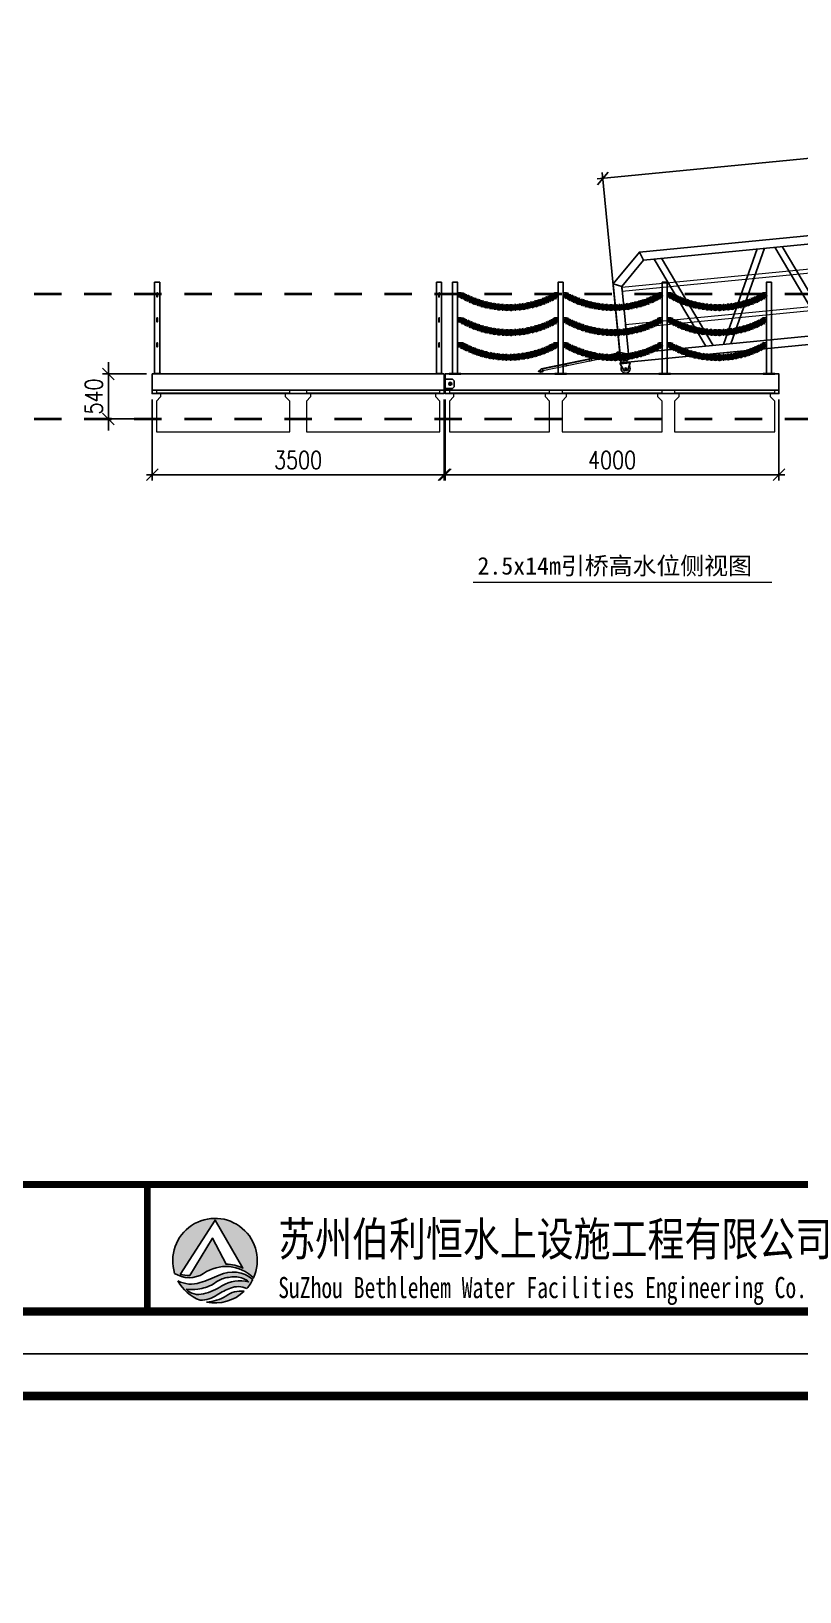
# Model space of a CAD drawing. Extents: x -259369 to -50372, y -155978 to 198088.
# Drawn here: x -96733 to -87517, y 124778 to 143497 of the extents above; entities that cross this region are included whole.
import ezdxf
from ezdxf.enums import TextEntityAlignment as Align

# ---------------------------------------------------------------- set-up
doc = ezdxf.new("R2010")
doc.units = 0
doc.header["$LTSCALE"] = 1000
doc.header["$MEASUREMENT"] = 0
doc.linetypes.add('CENTER', pattern=[2, 1.25, -0.25, 0.25, -0.25])
doc.linetypes.add('CENTER2', pattern=[28.575, 19.05, -3.175, 3.175, -3.175])
for name, color, linetype, lineweight in [('CAXA0', 7, 'Continuous', 70), ('加强板', 140, 'Continuous', 18), ('图框', 7, 'Continuous', 13), ('型材', 7, 'Continuous', 15), ('文本', 3, 'Continuous', 13), ('浮箱', 160, 'Continuous', 20), ('铝斜撑', 241, 'Continuous', 9)]:
    doc.layers.add(name, color=color, linetype=linetype, lineweight=lineweight)
for name, color, linetype in [('hjh350-1200', 170, 'Continuous'), ('标注', 9, 'Continuous'), ('铝横梁', 220, 'Continuous'), ('铝通', 4, 'Continuous')]:
    doc.layers.add(name, color=color, linetype=linetype)
doc.styles.add('-宋体', font='', dxfattribs={"width": 0.8})
doc.styles.add('_TCH_DIM', font='SIMPLEX.shx', dxfattribs={"bigfont": 'hztxt.shx'})
doc.styles.add('HZTXT', font='txtw.shx', dxfattribs={"width": 0.8, "bigfont": 'hztxtw.shx'})
doc.styles.get("Standard").update_dxf_attribs({"font": 'gbenor.shx', "bigfont": 'gbcbig.shx'})
doc.styles.add('图框', font='')
doc.styles.add('宋体', font='')
doc.styles.add('黑体', font='simhei.ttf', dxfattribs={"width": 0.8})
doc.styles.get('-宋体').set_extended_font_data('SimSun')
doc.styles.get('图框').set_extended_font_data('SimSun')
doc.styles.get('宋体').set_extended_font_data('SimSun')
doc.dimstyles.new('DIM-70', dxfattribs={"dimscale": 70, "dimtxt": 3, "dimasz": 2, "dimexe": 1, "dimexo": 1, "dimgap": 1, "dimtad": 1, "dimdec": 1, "dimdsep": 46, "dimtxsty": 'HZTXT', "dimblk": 'OBLIQUE', "dimcen": 0, "dimdle": 1, "dimclrd": 9, "dimclre": 9, "dimclrt": 2, "dimadec": 1, "dimazin": 0, "dimtfac": 1, "dimtdec": 1, "dimtix": 1, "dimtmove": 2, "dimatfit": 3, "dimldrblk": 'OBLIQUE', "dimfxl": 15, "dimtolj": 1, "dimtzin": 0, "dimarcsym": 1})

# ---------------------------------------------------------------- blocks, each defined once
blk = doc.blocks.new('$TITLEBLK$00000187')
h = blk.add_hatch(color=140)
h.dxf.hatch_style = 1
h.paths.add_polyline_path([(-294.3, 4.5, 0.294083), (-290.89, 4.48, -0.363756), (-284.97, 3.96, 1.450144)])
h.paths.add_polyline_path([(-289.53, 10.8), (-286.23, 5.12, 0.101723), (-288.23, 5.58), (-289.84, 8.66), (-292.52, 4.26, -0.081837), (-293.64, 4.38)], flags=16)
h = blk.add_hatch(color=174)
h.paths.add_polyline_path([(-285.05, 3.78, 0.296692), (-289.05, 4.29, -0.04264), (-291.3, 3.4, -0.209747), (-293.92, 3.62, 0.179915), (-291.3, 1.33, 0.169783), (-289.28, 1.97, -0.05744), (-287.69, 2.74, -0.214092), (-285.77, 2.71, 0.064571)])
h.paths.add_polyline_path([(-288.71, 3.03, -0.084014), (-290.89, 2.08, -0.271733), (-292.96, 2.61, 0.071966), (-291.58, 2.64, 0.098278), (-289.75, 3.23, -0.072406), (-288.51, 3.9, -0.088156), (-286.96, 4.07, -0.181988), (-285.56, 3.48, 0.206106)], flags=16)
blk.add_hatch(color=174).paths.add_polyline_path([(-286.08, 2.39, 0.189728), (-288.25, 1.81, -0.126537), (-290.52, 1.1, 0.245013)])
at = {"const_width": 0.8}
blk.add_lwpolyline([(-297.54, 0), (-297.54, 15), (0, 15)], dxfattribs=at)
for points in [[(-294.3, 4.5, 0.294083), (-290.89, 4.48, -0.363756), (-284.97, 3.96, 1.450144)], [(-293.64, 4.38), (-289.53, 10.8), (-286.23, 5.12, 0.101723), (-288.23, 5.58), (-289.84, 8.66), (-292.52, 4.26, -0.081837)]]:
    blk.add_lwpolyline(points, format="xyb", close=True)
for points in [[(-293.92, 3.62, 0.209747), (-291.3, 3.4, 0.04264), (-289.05, 4.29, -0.296692), (-285.05, 3.78)], [(-292.96, 2.61, 0.071966), (-291.58, 2.64, 0.098278), (-289.75, 3.23, -0.072406), (-288.51, 3.9, -0.088156), (-286.96, 4.07, -0.181988), (-285.56, 3.48, 0.206106), (-288.71, 3.03, -0.084014), (-290.89, 2.08, -0.271733), (-292.96, 2.61)], [(-291.3, 1.33, 0.169783), (-289.28, 1.97, -0.05744), (-287.69, 2.74, -0.214092), (-285.77, 2.71, -0.214092)], [(-290.52, 1.1, 0.126537), (-288.25, 1.81, -0.189728), (-286.08, 2.39, -0.189728)]]:
    blk.add_lwpolyline(points, format="xyb")
for start, end in [(318.8384, 333.6165), (208.4706, 249.2676), (258.5751, 313.6432)]:
    blk.add_arc((-289.53, 6), 5, start, end)
at = {"style": '图框'}
for s, height, width, p in [('苏州伯利恒水上设施工程有限公司', 4, 0.8, (-282.06, 6.56)), ('SuZhou Bethlehem Water Facilities Engineering Co.,Ltd ', 2.5, 0.75, (-282.06, 1.57))]:
    blk.add_text(s, height=height, dxfattribs=dict(at, width=width)).set_placement(p)
for tag, p in [('审定人', (-193.68, 10.95)), ('校对', (-155.51, 10.92)), ('审核人', (-193.68, 6.03)), ('设计负责人', (-158.64, 6.23)), ('项目负责人', (-195.69, 1.11)), ('设计人', (-156.48, 1.18))]:
    blk.add_attdef(tag, p, '', height=3)
for tag, p, height, style, width in [('工程名称', (-115.66, 9.53), 3, '-宋体', 0.8), ('阶段', (-12.96, 10.81), 2.5, '黑体', 0.8), ('图名', (-73.67, 6.22), 3, '-宋体', 0.8), ('日期', (-12.96, 5.8), 2.5, '黑体', 0.8), ('图号', (-31.44, 2.55), 3, '_TCH_DIM', 0.7), ('项目名称', (-115.65, 1.97), 3, '-宋体', 0.8), ('比例', (-12.96, 1.14), 2.5, '黑体', 0.8)]:
    blk.add_attdef(tag, p, '', height=height, dxfattribs=dict(style=style, width=width))
blk = doc.blocks.new('rgthtyjyuk')
blk.add_lwpolyline([(0, 0), (420, 0), (420, 297), (0, 297)], close=True)
at = {"const_width": 1}
blk.add_lwpolyline([(25, 5), (415, 5), (415, 292), (25, 292)], close=True, dxfattribs=at)
at = {"const_width": 0.8}
blk.add_lwpolyline([(415, 20), (25, 20)], dxfattribs=at)
blk = doc.blocks.new('_Oblique')
at = {"color": 0, "linetype": 'ByBlock', "lineweight": -2}
blk.add_line((-0.5, -0.5), (0.5, 0.5), dxfattribs=at)
blk = doc.blocks.new('*D1848')
at = {"color": 9, "lineweight": -2, "transparency": 16777216}
for p, q in [((-95283, 139080), (-95283, 138108)), ((-91783, 139080), (-91783, 138108)), ((-95353, 138178), (-91713, 138178))]:
    blk.add_line(p, q, dxfattribs=at)
at = {"layer": 'Defpoints', "color": 0, "transparency": 16777216}
for p in [(-95283, 139150), (-91783, 139150), (-91783, 138178)]:
    blk.add_point(p, dxfattribs=at)
at = {"color": 9, "lineweight": -2, "transparency": 16777216, "xscale": 140, "yscale": 140, "zscale": 140, "rotation": 180}
blk.add_blockref('_Oblique', (-95283, 138178), dxfattribs=at)
at = {"color": 9, "lineweight": -2, "transparency": 16777216, "xscale": 140, "yscale": 140, "zscale": 140}
blk.add_blockref('_Oblique', (-91783, 138178), dxfattribs=at)
at = {"color": 2, "transparency": 16777216, "insert": (-93533, 138353), "char_height": 210, "attachment_point": 5, "style": 'HZTXT'}
blk.add_mtext('\\A1;3500', dxfattribs=at)
blk = doc.blocks.new('*U1828')
at = {"layer": '浮箱'}
blk.add_lwpolyline([(-600, -250), (600, -250), (600, 120), (550, 170), (550, 220), (600, 220), (600, 250), (-600, 250), (-600, 220), (-550, 220), (-550, 170), (-600, 120)], close=True, dxfattribs=at)
blk.add_lwpolyline([(-550, 220), (550, 220)], dxfattribs=at)
blk = doc.blocks.new('*U1829')
at = {"color": 0, "linetype": 'ByBlock', "lineweight": -2, "transparency": 16777216}
for p in [(0, 0), (1350, 0), (2700, 0)]:
    blk.add_blockref('*U1828', p, dxfattribs=at)
blk = doc.blocks.new('*U1831')
at = {"color": 5, "const_width": 30}
blk.add_lwpolyline([(166, 0), (-166, 0)], dxfattribs=at)
blk = doc.blocks.new('*U1832')
at = {"color": 0, "linetype": 'ByBlock', "lineweight": -2, "transparency": 16777216}
for p in [(0, 0), (600, 0), (1200, 0), (1800, 0), (2400, 0), (3000, 0), (3600, 0), (4200, 0), (4800, 0), (5400, 0), (6000, 0), (6600, 0), (7200, 0), (7800, 0), (8400, 0), (9000, 0), (9600, 0), (10200, 0), (10800, 0), (11400, 0), (12000, 0), (12600, 0)]:
    blk.add_blockref('*U1831', p, dxfattribs=at)
blk = doc.blocks.new('*U1833')
at = {"color": 5, "const_width": 30}
blk.add_lwpolyline([(166, 0), (-166, 0)], dxfattribs=at)
blk = doc.blocks.new('*U1834')
at = {"color": 0, "linetype": 'ByBlock', "lineweight": -2, "transparency": 16777216}
for p in [(0, 0), (600, 0), (1200, 0), (1800, 0), (2400, 0), (3000, 0), (3600, 0), (4200, 0), (4800, 0), (5400, 0), (6000, 0), (6600, 0), (7200, 0), (7800, 0), (8400, 0), (9000, 0), (9600, 0), (10200, 0), (10800, 0), (11400, 0), (12000, 0), (12600, 0), (13200, 0), (13800, 0), (14400, 0), (15000, 0), (15600, 0), (16200, 0), (16800, 0), (17400, 0), (18000, 0), (18600, 0), (19200, 0), (19800, 0), (20400, 0), (21000, 0), (21600, 0), (22200, 0)]:
    blk.add_blockref('*U1833', p, dxfattribs=at)
blk = doc.blocks.new('ZZ-2')
blk.add_lwpolyline([(125617, 24211), (125607, 24211), (125607, 24336), (125617, 24336)], close=True)
blk.add_lwpolyline([(125607, 24331), (125517, 24331), (125497, 24311), (125497, 24236), (125517, 24216), (125607, 24216)])
blk.add_circle((125542, 24274), 18)
at = {"layer": 'Defpoints', "color": 1, "linetype": 'CENTER', "ltscale": 5}
for points in [[(125519, 24274), (125565, 24274)], [(125542, 24297), (125542, 24251)]]:
    blk.add_lwpolyline(points, dxfattribs=at)
at = {"layer": 'Defpoints', "color": 1, "linetype": 'CENTER', "ltscale": 2}
for points in [[(125602, 24311), (125612, 24311), (125622, 24311)], [(125602, 24236), (125612, 24236), (125622, 24236)]]:
    blk.add_lwpolyline(points, dxfattribs=at)
for points in [[(125617, 24302), (125617, 24320), (125607, 24320), (125607, 24302)], [(125617, 24227), (125617, 24245), (125607, 24245), (125607, 24227)]]:
    blk.add_lwpolyline(points, close=True, dxfattribs=at)
blk = doc.blocks.new('A$C32F71815')
at = {"layer": '铝斜撑', "linetype": 'Continuous'}
for p, q in [((3, 20), (0, 20)), ((0, 20), (0, 0)), ((40, 0), (0, 0)), ((3, 20), (3, 3)), ((40, 3), (3, 3)), ((40, 0), (40, 3))]:
    blk.add_line(p, q, dxfattribs=at)
blk = doc.blocks.new('tb')
at = {"lineweight": 0}
h = blk.add_hatch(dxfattribs=at)
h.set_pattern_fill('ANSI31', color=256, scale=0.125, style=0)
h.set_pattern_definition([(45, (-488846.90197, 126237.06756), (-0.2806330038, 0.28063300377), [])])
edge = h.paths.add_edge_path(flags=17)
edge.add_arc((0, 0), 6.5, 0, 360)
edge = h.paths.add_edge_path()
edge.add_arc((0, 0), 10, 0, 360)
for p, q in [((-15, -5), (-15, 15)), ((-15, 15), (943, 15)), ((-10, 10), (-10, -5)), ((942, 10), (-10, 10)), ((942, 10), (982, -16)), ((943, 15), (985, -12)), ((-10, -5), (-15, -5)), ((927, -10), (927, -20)), ((937, -30), (957, -30)), ((941, -23), (953, -23)), ((941, -30), (941, -23)), ((945, -23), (945, -7)), ((950, -23), (950, -7)), ((953, -30), (953, -23)), ((967, -10), (967, -20)), ((982, -16), (985, -12))]:
    blk.add_line(p, q, dxfattribs=at)
for points in [[(14, -10), (14, 10), (927, 10), (927, -10)], [(44, 10), (44, -10), (14, -10), (14, 10)], [(356, 10), (356, -10), (326, -10), (326, 10)], [(668, 10), (668, -10), (638, -10), (638, 10)]]:
    blk.add_lwpolyline(points, close=True, dxfattribs=at)
for radius in [10, 6.5]:
    blk.add_circle((0, 0), radius, dxfattribs=at)
for centre, start, end in [((937, -20), 180, 270), ((957, -20), 270, 0)]:
    blk.add_arc(centre, 10, start, end, dxfattribs=at)
blk.add_blockref('A$C32F71815', (927, -10), dxfattribs=at)
blk = doc.blocks.new('EB')
at = {"layer": '加强板'}
blk.add_lwpolyline([(1337537242, 365767056), (1337537242, 365767006), (1337537257, 365767006), (1337537267, 365767056)], close=True, dxfattribs=at)
at = {"layer": '铝通'}
blk.add_lwpolyline([(1337537285, 365767056, 0.668622), (1337537254, 365767090), (1337537162, 365767061), (1337537162, 365766981), (1337537242, 365766981)], format="xyb", close=True, dxfattribs=at)
blk.add_circle((1337537262, 365767066), 7, dxfattribs=at)
blk = doc.blocks.new('A$C1CD0366B')
at = {"color": 1, "linetype": 'CENTER', "ltscale": 0.52}
for p, q in [((46, 50), (74, 50)), ((60, 36), (60, 64))]:
    blk.add_line(p, q, dxfattribs=at)
blk.add_lwpolyline([(0, 100), (0, 0), (10, 0), (10, 100)], close=True)
blk.add_lwpolyline([(10, 100), (87, 74, -0.315452), (90, 69), (90, 31, -0.315452), (87, 26), (10, 0)], format="xyb")
blk.add_circle((60, 50), 11)
blk = doc.blocks.new('GW-R')
at = {"color": 3, "linetype": 'CENTER2'}
for p, q in [((8398, 1960), (8368, 1960)), ((8383, 1945), (8383, 1975))]:
    blk.add_line(p, q, dxfattribs=at)
at = {"color": 1, "linetype": 'CENTER', "ltscale": 0.52}
for p, q in [((8369, 1960), (8397, 1960)), ((8383, 1974), (8383, 1946))]:
    blk.add_line(p, q, dxfattribs=at)
blk.add_lwpolyline([(8443, 2035), (8323, 2035), (8323, 2025), (8443, 2025)], close=True)
at = {"color": 0}
for points in [[(8360, 1942), (8323, 2025)], [(8406, 1942), (8443, 2025)]]:
    blk.add_lwpolyline(points, dxfattribs=at)
blk.add_lwpolyline([(8406, 1942, -0.317501), (8397, 1935), (8370, 1935, -0.317501), (8360, 1942)], format="xyb")
blk.add_circle((8383, 1960), 9)
blk.add_circle((8383, 1960), 9)
blk.add_arc((8383, 1960), 55, 144.9944, 35.0056)
blk = doc.blocks.new('*U234')
at = {"layer": '铝横梁', "color": 6}
for points in [[(-664, 550), (-151, -550)], [(-576, 550), (-62, -550)], [(576, 550), (62, -550)], [(664, 550), (151, -550)]]:
    blk.add_lwpolyline(points, dxfattribs=at)
blk = doc.blocks.new('*U235')
at = {"layer": '标注', "color": 0, "linetype": 'ByBlock', "lineweight": -2, "transparency": 16777216}
for p in [(0, 0), (1454, 0), (2908, 0), (4362, 0), (5816, 0), (7270, 0), (8724, 0), (10178, 0), (11632, 0)]:
    blk.add_blockref('*U234', p, dxfattribs=at)
blk = doc.blocks.new('ythg')
at = {"layer": '型材', "elevation": 0}
for points in [[(709707, 79355), (723507, 79355), (723507, 79305), (709707, 79305)], [(709707, 78905), (723507, 78905), (723507, 78855), (709707, 78855)]]:
    blk.add_lwpolyline(points, close=True, dxfattribs=at)
at = {"layer": '铝通', "color": 4, "elevation": 0}
for points in [[(723607, 78555), (723607, 79405), (723257, 79755), (709957, 79755), (709607, 79405), (709607, 78555)], [(709957, 79755), (709998, 79655)], [(723215, 79655), (723257, 79755)], [(723507, 78555), (723507, 79364), (723215, 79655), (709998, 79655), (709707, 79364), (709707, 78555)], [(709707, 79364), (709607, 79405)], [(723507, 79364), (723607, 79405)], [(709607, 78555), (723607, 78555), (723607, 78455), (709607, 78455), (709607, 78555)]]:
    blk.add_lwpolyline(points, dxfattribs=at)
at = {"layer": '铝通'}
blk.add_circle((709587, 78560, 0), 7, dxfattribs=at)
blk.add_blockref('GW-R', (701274, 76420, 0))
at = {"layer": '图框', "rotation": 270}
blk.add_blockref('A$C1CD0366B', (723497, 78455, 0), dxfattribs=at)
at = {"layer": '型材', "color": 22, "xscale": -1}
blk.add_blockref('EB', (1338246849, -365688506, 0), dxfattribs=at)
at = {"layer": '型材', "color": 22}
blk.add_blockref('EB', (-1336813636, -365688506, 0), dxfattribs=at)
at = {"layer": '标注', "color": 4, "linetype": 'ByBlock'}
blk.add_blockref('*U235', (710791, 79105, 0), dxfattribs=at)
blk = doc.blocks.new('*U1830')
at = {"layer": '浮箱'}
blk.add_lwpolyline([(-800, -250), (800, -250), (800, 120), (750, 170), (750, 220), (800, 220), (800, 250), (-800, 250), (-800, 220), (-750, 220), (-750, 170), (-800, 120)], close=True, dxfattribs=at)
blk.add_lwpolyline([(-750, 220), (750, 220)], dxfattribs=at)
blk = doc.blocks.new('*U1827')
at = {"color": 0, "linetype": 'ByBlock', "lineweight": -2, "transparency": 16777216}
for p in [(0, 0), (1800, 0)]:
    blk.add_blockref('*U1830', p, dxfattribs=at)
blk = doc.blocks.new('*D1849')
at = {"color": 9, "lineweight": -2, "transparency": 16777216}
for p, q in [((-95807, 139386), (-95807, 139526)), ((-95353, 139386), (-95877, 139386)), ((-95807, 139386), (-95807, 138846)), ((-95353, 138846), (-95877, 138846)), ((-95807, 138846), (-95807, 138706))]:
    blk.add_line(p, q, dxfattribs=at)
at = {"layer": 'Defpoints', "color": 0, "transparency": 16777216}
for p in [(-95283, 139386), (-95807, 138846), (-95283, 138846)]:
    blk.add_point(p, dxfattribs=at)
at = {"color": 9, "lineweight": -2, "transparency": 16777216, "xscale": 140, "yscale": 140, "zscale": 140}
for p, rotation in [((-95807, 139386), 270), ((-95807, 138846), 90)]:
    blk.add_blockref('_Oblique', p, dxfattribs=dict(at, rotation=rotation))
at = {"color": 2, "transparency": 16777216, "insert": (-95982, 139116), "char_height": 210, "attachment_point": 5, "rotation": 90, "style": 'HZTXT'}
blk.add_mtext('\\A1;540', dxfattribs=at)
blk = doc.blocks.new('*D1852')
at = {"color": 9, "lineweight": -2, "transparency": 16777216}
for p, q in [((-91768, 139080), (-91768, 138108)), ((-87768, 139080), (-87768, 138108)), ((-91838, 138178), (-87698, 138178))]:
    blk.add_line(p, q, dxfattribs=at)
at = {"layer": 'Defpoints', "color": 0, "transparency": 16777216}
for p in [(-91768, 139150), (-87768, 139150), (-87768, 138178)]:
    blk.add_point(p, dxfattribs=at)
at = {"color": 9, "lineweight": -2, "transparency": 16777216, "xscale": 140, "yscale": 140, "zscale": 140, "rotation": 180}
blk.add_blockref('_Oblique', (-91768, 138178), dxfattribs=at)
at = {"color": 9, "lineweight": -2, "transparency": 16777216, "xscale": 140, "yscale": 140, "zscale": 140}
blk.add_blockref('_Oblique', (-87768, 138178), dxfattribs=at)
at = {"color": 2, "transparency": 16777216, "insert": (-89768, 138353), "char_height": 210, "attachment_point": 5, "style": 'HZTXT'}
blk.add_mtext('\\A1;4000', dxfattribs=at)
blk = doc.blocks.new('*D1854')
at = {"color": 9, "lineweight": -2, "transparency": 16777216}
for p, q in [((-89948, 141726), (-75875, 143098)), ((-75736, 140948), (-75951, 143161)), ((-89670, 139590), (-89885, 141802))]:
    blk.add_line(p, q, dxfattribs=at)
at = {"layer": 'Defpoints', "color": 0, "transparency": 16777216}
for p in [(-75945, 143091), (-75729, 140878), (-89663, 139520)]:
    blk.add_point(p, dxfattribs=at)
at = {"color": 9, "lineweight": -2, "transparency": 16777216, "xscale": 140, "yscale": 140, "zscale": 140}
for p, rotation in [((-75945, 143091), 5.568567012249784), ((-89879, 141732), 185.5685670122498)]:
    blk.add_blockref('_Oblique', p, dxfattribs=dict(at, rotation=rotation))
at = {"color": 2, "transparency": 16777216, "insert": (-82929, 142586), "char_height": 210, "attachment_point": 5, "rotation": 5.5686, "style": 'HZTXT'}
blk.add_mtext('\\A1;14000', dxfattribs=at)
blk = doc.blocks.new('*U78')
blk.add_lwpolyline([(-25, 25), (-25, -25), (15, -25), (25, -15), (25, 15), (15, 25), (-25, 25)])
blk.add_circle((0, 0), 10)
blk = doc.blocks.new('*U79')
at = {"color": 0, "linetype": 'ByBlock', "lineweight": -2, "transparency": 16777216}
for p in [(0, 600), (0, 300), (0, 0)]:
    blk.add_blockref('*U78', p, dxfattribs=at)
blk = doc.blocks.new('*U76')
blk.add_lwpolyline([(-25, 25), (-25, -25), (15, -25), (25, -15), (25, 15), (15, 25), (-25, 25)])
blk.add_circle((0, 0), 10)
blk = doc.blocks.new('*U77')
at = {"color": 0, "linetype": 'ByBlock', "lineweight": -2, "transparency": 16777216}
for p in [(0, 600), (0, 300), (0, 0)]:
    blk.add_blockref('*U76', p, dxfattribs=at)
blk = doc.blocks.new('LG-LZ')
at = {"color": 7}
for points in [[(1136941, 2514484), (1137081, 2514484), (1137081, 2514478), (1136941, 2514478), (1136941, 2514484)], [(1136955, 2514484), (1136955, 2514478)], [(1136962, 2514489), (1136962, 2514473)], [(1136969, 2514484), (1136969, 2514478)], [(1137053, 2514484), (1137053, 2514478)], [(1137060, 2514489), (1137060, 2514473)], [(1137067, 2514484), (1137067, 2514478)]]:
    blk.add_lwpolyline(points, dxfattribs=at)
at = {"layer": 'hjh350-1200', "color": 6}
blk.add_lwpolyline([(1137041, 2515578), (1136981, 2515578), (1136981, 2514484), (1137041, 2514484)], close=True, dxfattribs=at)
at = {"xscale": -1}
blk.add_blockref('*U77', (1136956, 2514828), dxfattribs=at)
blk.add_blockref('*U79', (1137066, 2514828))
blk = doc.blocks.new('*U251')
at = {"layer": 'CAXA0'}
for p, q in [((23, 14), (36, 14)), ((36, 6), (23, 6)), ((72, 16), (86, 17)), ((86, 9), (73, 8)), ((37, -5), (23, -5)), ((37, -13), (23, -13)), ((87, -2), (73, -3)), ((87, -10), (74, -11))]:
    blk.add_line(p, q, dxfattribs=at)
blk.add_lwpolyline([(72, 6), (40, 5, 1), (40, -3), (72, -2, 1), (72, 6)], format="xyb", dxfattribs=at)
for centre, radius, start, end in [((23, 1), 13.3, 90.9188, 163.4612), ((23, 1), 5.33, 90.9188, 132.3284), ((36, 1), 13.3, 19.6243, 90.9188), ((36, 1), 13.3, 19.6243, 90.9188), ((36, 1), 5.33, 49.5092, 90.9188), ((36, 1), 5.33, 49.5092, 90.9188), ((73, 3), 13.3, 93.1606, 165.703), ((73, 3), 5.33, 93.1606, 134.5702), ((86, 3), 13.3, 20.6182, 93.1606), ((86, 3), 13.3, 20.6182, 93.1606), ((86, 3), 5.33, 51.751, 93.1606), ((86, 3), 5.33, 51.751, 93.1606), ((23, 1), 13.3, 198.3764, 270.9188), ((23, 1), 5.33, 229.5092, 270.9188), ((36, 1), 5.33, 270.9188, 312.3284), ((36, 1), 13.3, 270.9188, 344.7109), ((36, 1), 5.33, 270.9188, 312.3284), ((36, 1), 13.3, 270.9188, 344.7109), ((73, 3), 13.3, 200.6182, 273.1606), ((73, 3), 5.33, 231.751, 273.1606), ((86, 3), 13.3, 273.1606, 345.703), ((86, 3), 13.3, 273.1606, 345.703), ((86, 3), 5.33, 273.1606, 314.5702), ((86, 3), 5.33, 273.1606, 314.5702)]:
    blk.add_arc(centre, radius, start, end, dxfattribs=at)
blk = doc.blocks.new('*U252')
at = {"color": 0, "linetype": 'ByBlock', "lineweight": -2, "transparency": 16777216}
for p, rotation in [((1133087, 2514792), 332.1169999690284), ((1133132, 2514770), 334.5752915565449), ((1133178, 2514749), 337.0335831440608), ((1133224, 2514731), 339.4918747315768), ((1133271, 2514714), 341.9501663190929), ((1133913, 2514691), 13.90795695680105), ((1133961, 2514704), 16.36624854431703), ((1134008, 2514719), 18.824540131833), ((1134055, 2514736), 21.28283171934912), ((1134102, 2514756), 23.74112330686542), ((1134147, 2514777), 26.19941489438151), ((1133319, 2514700), 344.408457906609), ((1133368, 2514687), 346.8667494941251), ((1133417, 2514677), 349.3250410816411), ((1133466, 2514669), 351.783332669157), ((1133516, 2514663), 354.2416242566727), ((1133565, 2514659), 356.699915844189), ((1133615, 2514657), 359.1582074317055), ((1133665, 2514657), 1.616499019220556), ((1133715, 2514660), 4.074790606736444), ((1133765, 2514665), 6.533082194252587), ((1133815, 2514671), 8.99137378176869), ((1133864, 2514680), 11.44966536928477)]:
    blk.add_blockref('*U251', p, dxfattribs=dict(at, rotation=rotation))
blk = doc.blocks.new('*U253')
at = {"layer": 'CAXA0'}
for p, q in [((23, 14), (36, 14)), ((36, 6), (23, 6)), ((72, 16), (86, 17)), ((86, 9), (73, 8)), ((37, -5), (23, -5)), ((37, -13), (23, -13)), ((87, -2), (73, -3)), ((87, -10), (74, -11))]:
    blk.add_line(p, q, dxfattribs=at)
blk.add_lwpolyline([(72, 6), (40, 5, 1), (40, -3), (72, -2, 1), (72, 6)], format="xyb", dxfattribs=at)
for centre, radius, start, end in [((23, 1), 13.3, 90.9188, 163.4612), ((23, 1), 5.33, 90.9188, 132.3284), ((36, 1), 13.3, 19.6243, 90.9188), ((36, 1), 13.3, 19.6243, 90.9188), ((36, 1), 5.33, 49.5092, 90.9188), ((36, 1), 5.33, 49.5092, 90.9188), ((73, 3), 13.3, 93.1606, 165.703), ((73, 3), 5.33, 93.1606, 134.5702), ((86, 3), 13.3, 20.6182, 93.1606), ((86, 3), 13.3, 20.6182, 93.1606), ((86, 3), 5.33, 51.751, 93.1606), ((86, 3), 5.33, 51.751, 93.1606), ((23, 1), 13.3, 198.3764, 270.9188), ((23, 1), 5.33, 229.5092, 270.9188), ((36, 1), 5.33, 270.9188, 312.3284), ((36, 1), 13.3, 270.9188, 344.7109), ((36, 1), 5.33, 270.9188, 312.3284), ((36, 1), 13.3, 270.9188, 344.7109), ((73, 3), 13.3, 200.6182, 273.1606), ((73, 3), 5.33, 231.751, 273.1606), ((86, 3), 13.3, 273.1606, 345.703), ((86, 3), 13.3, 273.1606, 345.703), ((86, 3), 5.33, 273.1606, 314.5702), ((86, 3), 5.33, 273.1606, 314.5702)]:
    blk.add_arc(centre, radius, start, end, dxfattribs=at)
blk = doc.blocks.new('*U241')
at = {"color": 0, "linetype": 'ByBlock', "lineweight": -2, "transparency": 16777216}
for p, rotation in [((1133087, 2514792), 332.1169999690284), ((1133132, 2514770), 334.5752915565449), ((1133178, 2514749), 337.0335831440608), ((1133224, 2514731), 339.4918747315768), ((1133271, 2514714), 341.9501663190929), ((1133913, 2514691), 13.90795695680105), ((1133961, 2514704), 16.36624854431703), ((1134008, 2514719), 18.824540131833), ((1134055, 2514736), 21.28283171934912), ((1134102, 2514756), 23.74112330686542), ((1134147, 2514777), 26.19941489438151), ((1133319, 2514700), 344.408457906609), ((1133368, 2514687), 346.8667494941251), ((1133417, 2514677), 349.3250410816411), ((1133466, 2514669), 351.783332669157), ((1133516, 2514663), 354.2416242566727), ((1133565, 2514659), 356.699915844189), ((1133615, 2514657), 359.1582074317055), ((1133665, 2514657), 1.616499019220556), ((1133715, 2514660), 4.074790606736444), ((1133765, 2514665), 6.533082194252587), ((1133815, 2514671), 8.99137378176869), ((1133864, 2514680), 11.44966536928477)]:
    blk.add_blockref('*U253', p, dxfattribs=dict(at, rotation=rotation))
blk = doc.blocks.new('*U248')
at = {"layer": 'CAXA0'}
for p, q in [((23, 14), (36, 14)), ((36, 6), (23, 6)), ((72, 16), (86, 17)), ((86, 9), (73, 8)), ((37, -5), (23, -5)), ((37, -13), (23, -13)), ((87, -2), (73, -3)), ((87, -10), (74, -11))]:
    blk.add_line(p, q, dxfattribs=at)
blk.add_lwpolyline([(72, 6), (40, 5, 1), (40, -3), (72, -2, 1), (72, 6)], format="xyb", dxfattribs=at)
for centre, radius, start, end in [((23, 1), 13.3, 90.9188, 163.4612), ((23, 1), 5.33, 90.9188, 132.3284), ((36, 1), 13.3, 19.6243, 90.9188), ((36, 1), 13.3, 19.6243, 90.9188), ((36, 1), 5.33, 49.5092, 90.9188), ((36, 1), 5.33, 49.5092, 90.9188), ((73, 3), 13.3, 93.1606, 165.703), ((73, 3), 5.33, 93.1606, 134.5702), ((86, 3), 13.3, 20.6182, 93.1606), ((86, 3), 13.3, 20.6182, 93.1606), ((86, 3), 5.33, 51.751, 93.1606), ((86, 3), 5.33, 51.751, 93.1606), ((23, 1), 13.3, 198.3764, 270.9188), ((23, 1), 5.33, 229.5092, 270.9188), ((36, 1), 5.33, 270.9188, 312.3284), ((36, 1), 13.3, 270.9188, 344.7109), ((36, 1), 5.33, 270.9188, 312.3284), ((36, 1), 13.3, 270.9188, 344.7109), ((73, 3), 13.3, 200.6182, 273.1606), ((73, 3), 5.33, 231.751, 273.1606), ((86, 3), 13.3, 273.1606, 345.703), ((86, 3), 13.3, 273.1606, 345.703), ((86, 3), 5.33, 273.1606, 314.5702), ((86, 3), 5.33, 273.1606, 314.5702)]:
    blk.add_arc(centre, radius, start, end, dxfattribs=at)
blk = doc.blocks.new('*U250')
at = {"color": 0, "linetype": 'ByBlock', "lineweight": -2, "transparency": 16777216}
for p, rotation in [((1133087, 2514792), 332.1169999690284), ((1133132, 2514770), 334.5752915565449), ((1133178, 2514749), 337.0335831440608), ((1133224, 2514731), 339.4918747315768), ((1133271, 2514714), 341.9501663190929), ((1133913, 2514691), 13.90795695680105), ((1133961, 2514704), 16.36624854431703), ((1134008, 2514719), 18.824540131833), ((1134055, 2514736), 21.28283171934912), ((1134102, 2514756), 23.74112330686542), ((1134147, 2514777), 26.19941489438151), ((1133319, 2514700), 344.408457906609), ((1133368, 2514687), 346.8667494941251), ((1133417, 2514677), 349.3250410816411), ((1133466, 2514669), 351.783332669157), ((1133516, 2514663), 354.2416242566727), ((1133565, 2514659), 356.699915844189), ((1133615, 2514657), 359.1582074317055), ((1133665, 2514657), 1.616499019220556), ((1133715, 2514660), 4.074790606736444), ((1133765, 2514665), 6.533082194252587), ((1133815, 2514671), 8.99137378176869), ((1133864, 2514680), 11.44966536928477)]:
    blk.add_blockref('*U248', p, dxfattribs=dict(at, rotation=rotation))
blk = doc.blocks.new('*U238')
at = {"layer": 'CAXA0'}
for p, q in [((23, 14), (36, 14)), ((36, 6), (23, 6)), ((72, 16), (86, 17)), ((86, 9), (73, 8)), ((37, -5), (23, -5)), ((37, -13), (23, -13)), ((87, -2), (73, -3)), ((87, -10), (74, -11))]:
    blk.add_line(p, q, dxfattribs=at)
blk.add_lwpolyline([(72, 6), (40, 5, 1), (40, -3), (72, -2, 1), (72, 6)], format="xyb", dxfattribs=at)
for centre, radius, start, end in [((23, 1), 13.3, 90.9188, 163.4612), ((23, 1), 5.33, 90.9188, 132.3284), ((36, 1), 13.3, 19.6243, 90.9188), ((36, 1), 13.3, 19.6243, 90.9188), ((36, 1), 5.33, 49.5092, 90.9188), ((36, 1), 5.33, 49.5092, 90.9188), ((73, 3), 13.3, 93.1606, 165.703), ((73, 3), 5.33, 93.1606, 134.5702), ((86, 3), 13.3, 20.6182, 93.1606), ((86, 3), 13.3, 20.6182, 93.1606), ((86, 3), 5.33, 51.751, 93.1606), ((86, 3), 5.33, 51.751, 93.1606), ((23, 1), 13.3, 198.3764, 270.9188), ((23, 1), 5.33, 229.5092, 270.9188), ((36, 1), 5.33, 270.9188, 312.3284), ((36, 1), 13.3, 270.9188, 344.7109), ((36, 1), 5.33, 270.9188, 312.3284), ((36, 1), 13.3, 270.9188, 344.7109), ((73, 3), 13.3, 200.6182, 273.1606), ((73, 3), 5.33, 231.751, 273.1606), ((86, 3), 13.3, 273.1606, 345.703), ((86, 3), 13.3, 273.1606, 345.703), ((86, 3), 5.33, 273.1606, 314.5702), ((86, 3), 5.33, 273.1606, 314.5702)]:
    blk.add_arc(centre, radius, start, end, dxfattribs=at)
blk = doc.blocks.new('*U239')
at = {"color": 0, "linetype": 'ByBlock', "lineweight": -2, "transparency": 16777216}
for p, rotation in [((1133087, 2514792), 332.1169999690284), ((1133132, 2514770), 334.5752915565449), ((1133178, 2514749), 337.0335831440608), ((1133224, 2514731), 339.4918747315768), ((1133271, 2514714), 341.9501663190929), ((1133913, 2514691), 13.90795695680105), ((1133961, 2514704), 16.36624854431703), ((1134008, 2514719), 18.824540131833), ((1134055, 2514736), 21.28283171934912), ((1134102, 2514756), 23.74112330686542), ((1134147, 2514777), 26.19941489438151), ((1133319, 2514700), 344.408457906609), ((1133368, 2514687), 346.8667494941251), ((1133417, 2514677), 349.3250410816411), ((1133466, 2514669), 351.783332669157), ((1133516, 2514663), 354.2416242566727), ((1133565, 2514659), 356.699915844189), ((1133615, 2514657), 359.1582074317055), ((1133665, 2514657), 1.616499019220556), ((1133715, 2514660), 4.074790606736444), ((1133765, 2514665), 6.533082194252587), ((1133815, 2514671), 8.99137378176869), ((1133864, 2514680), 11.44966536928477)]:
    blk.add_blockref('*U238', p, dxfattribs=dict(at, rotation=rotation))
blk = doc.blocks.new('*U240')
at = {"layer": 'CAXA0'}
for p, q in [((23, 14), (36, 14)), ((36, 6), (23, 6)), ((72, 16), (86, 17)), ((86, 9), (73, 8)), ((37, -5), (23, -5)), ((37, -13), (23, -13)), ((87, -2), (73, -3)), ((87, -10), (74, -11))]:
    blk.add_line(p, q, dxfattribs=at)
blk.add_lwpolyline([(72, 6), (40, 5, 1), (40, -3), (72, -2, 1), (72, 6)], format="xyb", dxfattribs=at)
for centre, radius, start, end in [((23, 1), 13.3, 90.9188, 163.4612), ((23, 1), 5.33, 90.9188, 132.3284), ((36, 1), 13.3, 19.6243, 90.9188), ((36, 1), 13.3, 19.6243, 90.9188), ((36, 1), 5.33, 49.5092, 90.9188), ((36, 1), 5.33, 49.5092, 90.9188), ((73, 3), 13.3, 93.1606, 165.703), ((73, 3), 5.33, 93.1606, 134.5702), ((86, 3), 13.3, 20.6182, 93.1606), ((86, 3), 13.3, 20.6182, 93.1606), ((86, 3), 5.33, 51.751, 93.1606), ((86, 3), 5.33, 51.751, 93.1606), ((23, 1), 13.3, 198.3764, 270.9188), ((23, 1), 5.33, 229.5092, 270.9188), ((36, 1), 5.33, 270.9188, 312.3284), ((36, 1), 13.3, 270.9188, 344.7109), ((36, 1), 5.33, 270.9188, 312.3284), ((36, 1), 13.3, 270.9188, 344.7109), ((73, 3), 13.3, 200.6182, 273.1606), ((73, 3), 5.33, 231.751, 273.1606), ((86, 3), 13.3, 273.1606, 345.703), ((86, 3), 13.3, 273.1606, 345.703), ((86, 3), 5.33, 273.1606, 314.5702), ((86, 3), 5.33, 273.1606, 314.5702)]:
    blk.add_arc(centre, radius, start, end, dxfattribs=at)
blk = doc.blocks.new('*U244')
at = {"color": 0, "linetype": 'ByBlock', "lineweight": -2, "transparency": 16777216}
for p, rotation in [((1133087, 2514792), 332.1169999690284), ((1133132, 2514770), 334.5752915565449), ((1133178, 2514749), 337.0335831440608), ((1133224, 2514731), 339.4918747315768), ((1133271, 2514714), 341.9501663190929), ((1133913, 2514691), 13.90795695680105), ((1133961, 2514704), 16.36624854431703), ((1134008, 2514719), 18.824540131833), ((1134055, 2514736), 21.28283171934912), ((1134102, 2514756), 23.74112330686542), ((1134147, 2514777), 26.19941489438151), ((1133319, 2514700), 344.408457906609), ((1133368, 2514687), 346.8667494941251), ((1133417, 2514677), 349.3250410816411), ((1133466, 2514669), 351.783332669157), ((1133516, 2514663), 354.2416242566727), ((1133565, 2514659), 356.699915844189), ((1133615, 2514657), 359.1582074317055), ((1133665, 2514657), 1.616499019220556), ((1133715, 2514660), 4.074790606736444), ((1133765, 2514665), 6.533082194252587), ((1133815, 2514671), 8.99137378176869), ((1133864, 2514680), 11.44966536928477)]:
    blk.add_blockref('*U240', p, dxfattribs=dict(at, rotation=rotation))
blk = doc.blocks.new('*U245')
at = {"layer": 'CAXA0'}
for p, q in [((23, 14), (36, 14)), ((36, 6), (23, 6)), ((72, 16), (86, 17)), ((86, 9), (73, 8)), ((37, -5), (23, -5)), ((37, -13), (23, -13)), ((87, -2), (73, -3)), ((87, -10), (74, -11))]:
    blk.add_line(p, q, dxfattribs=at)
blk.add_lwpolyline([(72, 6), (40, 5, 1), (40, -3), (72, -2, 1), (72, 6)], format="xyb", dxfattribs=at)
for centre, radius, start, end in [((23, 1), 13.3, 90.9188, 163.4612), ((23, 1), 5.33, 90.9188, 132.3284), ((36, 1), 13.3, 19.6243, 90.9188), ((36, 1), 13.3, 19.6243, 90.9188), ((36, 1), 5.33, 49.5092, 90.9188), ((36, 1), 5.33, 49.5092, 90.9188), ((73, 3), 13.3, 93.1606, 165.703), ((73, 3), 5.33, 93.1606, 134.5702), ((86, 3), 13.3, 20.6182, 93.1606), ((86, 3), 13.3, 20.6182, 93.1606), ((86, 3), 5.33, 51.751, 93.1606), ((86, 3), 5.33, 51.751, 93.1606), ((23, 1), 13.3, 198.3764, 270.9188), ((23, 1), 5.33, 229.5092, 270.9188), ((36, 1), 5.33, 270.9188, 312.3284), ((36, 1), 13.3, 270.9188, 344.7109), ((36, 1), 5.33, 270.9188, 312.3284), ((36, 1), 13.3, 270.9188, 344.7109), ((73, 3), 13.3, 200.6182, 273.1606), ((73, 3), 5.33, 231.751, 273.1606), ((86, 3), 13.3, 273.1606, 345.703), ((86, 3), 13.3, 273.1606, 345.703), ((86, 3), 5.33, 273.1606, 314.5702), ((86, 3), 5.33, 273.1606, 314.5702)]:
    blk.add_arc(centre, radius, start, end, dxfattribs=at)
blk = doc.blocks.new('*U237')
at = {"color": 0, "linetype": 'ByBlock', "lineweight": -2, "transparency": 16777216}
for p, rotation in [((1133087, 2514792), 332.1169999690284), ((1133132, 2514770), 334.5752915565449), ((1133178, 2514749), 337.0335831440608), ((1133224, 2514731), 339.4918747315768), ((1133271, 2514714), 341.9501663190929), ((1133913, 2514691), 13.90795695680105), ((1133961, 2514704), 16.36624854431703), ((1134008, 2514719), 18.824540131833), ((1134055, 2514736), 21.28283171934912), ((1134102, 2514756), 23.74112330686542), ((1134147, 2514777), 26.19941489438151), ((1133319, 2514700), 344.408457906609), ((1133368, 2514687), 346.8667494941251), ((1133417, 2514677), 349.3250410816411), ((1133466, 2514669), 351.783332669157), ((1133516, 2514663), 354.2416242566727), ((1133565, 2514659), 356.699915844189), ((1133615, 2514657), 359.1582074317055), ((1133665, 2514657), 1.616499019220556), ((1133715, 2514660), 4.074790606736444), ((1133765, 2514665), 6.533082194252587), ((1133815, 2514671), 8.99137378176869), ((1133864, 2514680), 11.44966536928477)]:
    blk.add_blockref('*U245', p, dxfattribs=dict(at, rotation=rotation))
blk = doc.blocks.new('*U249')
at = {"layer": 'CAXA0'}
for p, q in [((23, 14), (36, 14)), ((36, 6), (23, 6)), ((72, 16), (86, 17)), ((86, 9), (73, 8)), ((37, -5), (23, -5)), ((37, -13), (23, -13)), ((87, -2), (73, -3)), ((87, -10), (74, -11))]:
    blk.add_line(p, q, dxfattribs=at)
blk.add_lwpolyline([(72, 6), (40, 5, 1), (40, -3), (72, -2, 1), (72, 6)], format="xyb", dxfattribs=at)
for centre, radius, start, end in [((23, 1), 13.3, 90.9188, 163.4612), ((23, 1), 5.33, 90.9188, 132.3284), ((36, 1), 13.3, 19.6243, 90.9188), ((36, 1), 13.3, 19.6243, 90.9188), ((36, 1), 5.33, 49.5092, 90.9188), ((36, 1), 5.33, 49.5092, 90.9188), ((73, 3), 13.3, 93.1606, 165.703), ((73, 3), 5.33, 93.1606, 134.5702), ((86, 3), 13.3, 20.6182, 93.1606), ((86, 3), 13.3, 20.6182, 93.1606), ((86, 3), 5.33, 51.751, 93.1606), ((86, 3), 5.33, 51.751, 93.1606), ((23, 1), 13.3, 198.3764, 270.9188), ((23, 1), 5.33, 229.5092, 270.9188), ((36, 1), 5.33, 270.9188, 312.3284), ((36, 1), 13.3, 270.9188, 344.7109), ((36, 1), 5.33, 270.9188, 312.3284), ((36, 1), 13.3, 270.9188, 344.7109), ((73, 3), 13.3, 200.6182, 273.1606), ((73, 3), 5.33, 231.751, 273.1606), ((86, 3), 13.3, 273.1606, 345.703), ((86, 3), 13.3, 273.1606, 345.703), ((86, 3), 5.33, 273.1606, 314.5702), ((86, 3), 5.33, 273.1606, 314.5702)]:
    blk.add_arc(centre, radius, start, end, dxfattribs=at)
blk = doc.blocks.new('*U242')
at = {"color": 0, "linetype": 'ByBlock', "lineweight": -2, "transparency": 16777216}
for p, rotation in [((1133087, 2514792), 332.1169999690284), ((1133132, 2514770), 334.5752915565449), ((1133178, 2514749), 337.0335831440608), ((1133224, 2514731), 339.4918747315768), ((1133271, 2514714), 341.9501663190929), ((1133913, 2514691), 13.90795695680105), ((1133961, 2514704), 16.36624854431703), ((1134008, 2514719), 18.824540131833), ((1134055, 2514736), 21.28283171934912), ((1134102, 2514756), 23.74112330686542), ((1134147, 2514777), 26.19941489438151), ((1133319, 2514700), 344.408457906609), ((1133368, 2514687), 346.8667494941251), ((1133417, 2514677), 349.3250410816411), ((1133466, 2514669), 351.783332669157), ((1133516, 2514663), 354.2416242566727), ((1133565, 2514659), 356.699915844189), ((1133615, 2514657), 359.1582074317055), ((1133665, 2514657), 1.616499019220556), ((1133715, 2514660), 4.074790606736444), ((1133765, 2514665), 6.533082194252587), ((1133815, 2514671), 8.99137378176869), ((1133864, 2514680), 11.44966536928477)]:
    blk.add_blockref('*U249', p, dxfattribs=dict(at, rotation=rotation))
blk = doc.blocks.new('*U243')
at = {"layer": 'CAXA0'}
for p, q in [((23, 14), (36, 14)), ((36, 6), (23, 6)), ((72, 16), (86, 17)), ((86, 9), (73, 8)), ((37, -5), (23, -5)), ((37, -13), (23, -13)), ((87, -2), (73, -3)), ((87, -10), (74, -11))]:
    blk.add_line(p, q, dxfattribs=at)
blk.add_lwpolyline([(72, 6), (40, 5, 1), (40, -3), (72, -2, 1), (72, 6)], format="xyb", dxfattribs=at)
for centre, radius, start, end in [((23, 1), 13.3, 90.9188, 163.4612), ((23, 1), 5.33, 90.9188, 132.3284), ((36, 1), 13.3, 19.6243, 90.9188), ((36, 1), 13.3, 19.6243, 90.9188), ((36, 1), 5.33, 49.5092, 90.9188), ((36, 1), 5.33, 49.5092, 90.9188), ((73, 3), 13.3, 93.1606, 165.703), ((73, 3), 5.33, 93.1606, 134.5702), ((86, 3), 13.3, 20.6182, 93.1606), ((86, 3), 13.3, 20.6182, 93.1606), ((86, 3), 5.33, 51.751, 93.1606), ((86, 3), 5.33, 51.751, 93.1606), ((23, 1), 13.3, 198.3764, 270.9188), ((23, 1), 5.33, 229.5092, 270.9188), ((36, 1), 5.33, 270.9188, 312.3284), ((36, 1), 13.3, 270.9188, 344.7109), ((36, 1), 5.33, 270.9188, 312.3284), ((36, 1), 13.3, 270.9188, 344.7109), ((73, 3), 13.3, 200.6182, 273.1606), ((73, 3), 5.33, 231.751, 273.1606), ((86, 3), 13.3, 273.1606, 345.703), ((86, 3), 13.3, 273.1606, 345.703), ((86, 3), 5.33, 273.1606, 314.5702), ((86, 3), 5.33, 273.1606, 314.5702)]:
    blk.add_arc(centre, radius, start, end, dxfattribs=at)
blk = doc.blocks.new('*U246')
at = {"color": 0, "linetype": 'ByBlock', "lineweight": -2, "transparency": 16777216}
for p, rotation in [((1133087, 2514792), 332.1169999690284), ((1133132, 2514770), 334.5752915565449), ((1133178, 2514749), 337.0335831440608), ((1133224, 2514731), 339.4918747315768), ((1133271, 2514714), 341.9501663190929), ((1133913, 2514691), 13.90795695680105), ((1133961, 2514704), 16.36624854431703), ((1134008, 2514719), 18.824540131833), ((1134055, 2514736), 21.28283171934912), ((1134102, 2514756), 23.74112330686542), ((1134147, 2514777), 26.19941489438151), ((1133319, 2514700), 344.408457906609), ((1133368, 2514687), 346.8667494941251), ((1133417, 2514677), 349.3250410816411), ((1133466, 2514669), 351.783332669157), ((1133516, 2514663), 354.2416242566727), ((1133565, 2514659), 356.699915844189), ((1133615, 2514657), 359.1582074317055), ((1133665, 2514657), 1.616499019220556), ((1133715, 2514660), 4.074790606736444), ((1133765, 2514665), 6.533082194252587), ((1133815, 2514671), 8.99137378176869), ((1133864, 2514680), 11.44966536928477)]:
    blk.add_blockref('*U243', p, dxfattribs=dict(at, rotation=rotation))
blk = doc.blocks.new('*U247')
at = {"layer": 'CAXA0'}
for p, q in [((23, 14), (36, 14)), ((36, 6), (23, 6)), ((72, 16), (86, 17)), ((86, 9), (73, 8)), ((37, -5), (23, -5)), ((37, -13), (23, -13)), ((87, -2), (73, -3)), ((87, -10), (74, -11))]:
    blk.add_line(p, q, dxfattribs=at)
blk.add_lwpolyline([(72, 6), (40, 5, 1), (40, -3), (72, -2, 1), (72, 6)], format="xyb", dxfattribs=at)
for centre, radius, start, end in [((23, 1), 13.3, 90.9188, 163.4612), ((23, 1), 5.33, 90.9188, 132.3284), ((36, 1), 13.3, 19.6243, 90.9188), ((36, 1), 13.3, 19.6243, 90.9188), ((36, 1), 5.33, 49.5092, 90.9188), ((36, 1), 5.33, 49.5092, 90.9188), ((73, 3), 13.3, 93.1606, 165.703), ((73, 3), 5.33, 93.1606, 134.5702), ((86, 3), 13.3, 20.6182, 93.1606), ((86, 3), 13.3, 20.6182, 93.1606), ((86, 3), 5.33, 51.751, 93.1606), ((86, 3), 5.33, 51.751, 93.1606), ((23, 1), 13.3, 198.3764, 270.9188), ((23, 1), 5.33, 229.5092, 270.9188), ((36, 1), 5.33, 270.9188, 312.3284), ((36, 1), 13.3, 270.9188, 344.7109), ((36, 1), 5.33, 270.9188, 312.3284), ((36, 1), 13.3, 270.9188, 344.7109), ((73, 3), 13.3, 200.6182, 273.1606), ((73, 3), 5.33, 231.751, 273.1606), ((86, 3), 13.3, 273.1606, 345.703), ((86, 3), 13.3, 273.1606, 345.703), ((86, 3), 5.33, 273.1606, 314.5702), ((86, 3), 5.33, 273.1606, 314.5702)]:
    blk.add_arc(centre, radius, start, end, dxfattribs=at)
blk = doc.blocks.new('*U254')
at = {"color": 0, "linetype": 'ByBlock', "lineweight": -2, "transparency": 16777216}
for p, rotation in [((1133087, 2514792), 332.1169999690284), ((1133132, 2514770), 334.5752915565449), ((1133178, 2514749), 337.0335831440608), ((1133224, 2514731), 339.4918747315768), ((1133271, 2514714), 341.9501663190929), ((1133913, 2514691), 13.90795695680105), ((1133961, 2514704), 16.36624854431703), ((1134008, 2514719), 18.824540131833), ((1134055, 2514736), 21.28283171934912), ((1134102, 2514756), 23.74112330686542), ((1134147, 2514777), 26.19941489438151), ((1133319, 2514700), 344.408457906609), ((1133368, 2514687), 346.8667494941251), ((1133417, 2514677), 349.3250410816411), ((1133466, 2514669), 351.783332669157), ((1133516, 2514663), 354.2416242566727), ((1133565, 2514659), 356.699915844189), ((1133615, 2514657), 359.1582074317055), ((1133665, 2514657), 1.616499019220556), ((1133715, 2514660), 4.074790606736444), ((1133765, 2514665), 6.533082194252587), ((1133815, 2514671), 8.99137378176869), ((1133864, 2514680), 11.44966536928477)]:
    blk.add_blockref('*U247', p, dxfattribs=dict(at, rotation=rotation))
blk = doc.blocks.new('*U81')
blk.add_lwpolyline([(-25, 25), (-25, -25), (15, -25), (25, -15), (25, 15), (15, 25), (-25, 25)])
blk.add_circle((0, 0), 10)
blk = doc.blocks.new('*U82')
at = {"color": 0, "linetype": 'ByBlock', "lineweight": -2, "transparency": 16777216}
for p in [(0, 600), (0, 300), (0, 0)]:
    blk.add_blockref('*U81', p, dxfattribs=at)
blk = doc.blocks.new('LG-DB-LZ')
at = {"color": 7}
for points in [[(1142793, 2514484), (1142933, 2514484), (1142933, 2514478), (1142793, 2514478), (1142793, 2514484)], [(1142807, 2514484), (1142807, 2514478)], [(1142814, 2514489), (1142814, 2514473)], [(1142821, 2514484), (1142821, 2514478)], [(1142905, 2514484), (1142905, 2514478)], [(1142912, 2514489), (1142912, 2514473)], [(1142919, 2514484), (1142919, 2514478)]]:
    blk.add_lwpolyline(points, dxfattribs=at)
at = {"layer": 'hjh350-1200', "color": 6}
blk.add_lwpolyline([(1142893, 2515578), (1142833, 2515578), (1142833, 2514484), (1142893, 2514484)], close=True, dxfattribs=at)
at = {"xscale": -1}
blk.add_blockref('*U82', (1142808, 2514828), dxfattribs=at)
blk = doc.blocks.new('DGREXD')
for centre in [(659417, 100251), (660666, 100251), (661917, 100251), (659417, 99951), (660667, 99951), (661916, 99951), (659413, 99654), (660667, 99651), (661916, 99651)]:
    blk.add_arc(centre, 1165, 240.2493, 296.0153)
at = {"xscale": -1}
blk.add_blockref('LG-DB-LZ', (1801633, -2416189), dxfattribs=at)
at = {"rotation": 358.1322842162513}
for name, p in [('*U250', (-555609, -2377287)), ('*U239', (-554360, -2377287)), ('*U242', (-553109, -2377287)), ('*U241', (-555609, -2377587)), ('*U244', (-554359, -2377587)), ('*U246', (-553110, -2377587)), ('*U252', (-555613, -2377884)), ('*U237', (-554359, -2377887)), ('*U254', (-553110, -2377887))]:
    blk.add_blockref(name, p, dxfattribs=at)
for name, p in [('LG-LZ', (-476977, -2416189)), ('LG-LZ', (-475727, -2416189)), ('LG-DB-LZ', (-480329, -2416189))]:
    blk.add_blockref(name, p)
blk = doc.blocks.new('*U1845')
for points in [[(-3, 427), (3, 427), (3, 377), (-3, 377)], [(-3, 127), (3, 127), (3, 77), (-3, 77)], [(-3, -173), (3, -173), (3, -223), (-3, -223)]]:
    blk.add_lwpolyline(points, close=True)
at = {"color": 7}
for points in [[(-40, -541), (40, -541), (40, -547), (-40, -547), (-40, -541)], [(-7, -541), (-7, -547)], [(0, -536), (0, -552)], [(7, -541), (7, -547)]]:
    blk.add_lwpolyline(points, dxfattribs=at)
at = {"layer": 'hjh350-1200', "color": 6}
blk.add_lwpolyline([(30, 552), (-30, 552), (-30, -541), (30, -541)], close=True, dxfattribs=at)
blk = doc.blocks.new('*U1846')
at = {"color": 0, "linetype": 'ByBlock', "lineweight": -2, "transparency": 16777216}
for p in [(0, 0), (3380, 0)]:
    blk.add_blockref('*U1845', p, dxfattribs=at)

msp = doc.modelspace()

# ---------------------------------------------------------------- linework, layer by layer
at = {"color": 3}
for points in [[(-95283.16, 139385.87), (-91783.21, 139385.87), (-91783.21, 139150.38), (-95283.16, 139150.38)], [(-91768.21, 139385.87), (-87768.26, 139385.87), (-87768.26, 139150.38), (-91768.21, 139150.38)]]:
    msp.add_lwpolyline(points, close=True, dxfattribs=at)
for points in [[(-95283.16, 139190.86), (-91783.21, 139190.86)], [(-91768.21, 139190.86), (-87768.26, 139190.86)]]:
    msp.add_lwpolyline(points, dxfattribs=at)
at = {"layer": '文本', "const_width": 15.19}
msp.add_lwpolyline([(-91435.83, 136887.16), (-87850.6, 136887.16)], dxfattribs=at)

# ---------------------------------------------------------------- block references
at = {"xscale": 101.4564080218939, "yscale": 101.4564080218939, "zscale": 101.4564080218939}
for name, p in [('rgthtyjyuk', (-107259.13, 127634.06)), ('$TITLEBLK$00000187', (-65154.73, 128141.35)), ('rgthtyjyuk', (-107259.13, 97501.51))]:
    msp.add_blockref(name, p, dxfattribs=at)
at = {"rotation": 5.568567012249729}
msp.add_blockref('ythg', (-788307.86, -7422.85, 0), dxfattribs=at)
for name, p in [('*U1846', (-95223.16, 139933.37)), ('DGREXD', (-750420.35, 41096.48)), ('*U1834', (-98333.31, 140345.91)), ('*U1827', (-94432.9, 138940.99)), ('*U1829', (-91118.26, 138940.99)), ('*U1832', (-98333.31, 138845.91))]:
    msp.add_blockref(name, p)
at = {"xscale": -1, "rotation": 11.54607630109346}
msp.add_blockref('tb', (-89692.93, 139622.5), dxfattribs=at)
at = {"xscale": -1}
msp.add_blockref('ZZ-2', (33834.22, 114994.26), dxfattribs=at)

# ---------------------------------------------------------------- texts
at = {"layer": '文本', "style": '宋体'}
msp.add_text('2.5x14m引桥高水位侧视图', height=210, dxfattribs=at).set_placement((-91382.2, 137084.85), align=Align.MIDDLE_LEFT)

# ---------------------------------------------------------------- dimensions: what is measured, and where the dimension line sits
dim = msp.add_aligned_dim(p1=(-89662.84, 139519.94), p2=(-75728.91, 140878.45), distance=2222.95, dimstyle='DIM-70')
dim.commit()
dim.dimension.update_dxf_attribs({"geometry": '*D1854', "text_midpoint": (-82928.56, 142585.83)})
dim = msp.add_linear_dim(base=(-95806.59, 138845.91), p1=(-95283.16, 139385.87), p2=(-95283.16, 138845.91), angle=90, dimstyle='DIM-70')
dim.commit()
dim.dimension.update_dxf_attribs({"geometry": '*D1849', "text_midpoint": (-95981.59, 139115.89)})
for base, p1, p2, picture, middle in [((-91783.2096, 138178.0697), (-95283.1623, 139150.3769), (-91783.2096, 139150.3769), '*D1848', (-93533.1859, 138353.0697)), ((-87768.2569, 138178.0697), (-91768.2096, 139150.3765), (-87768.2569, 139150.3765), '*D1852', (-89768.2332, 138353.0697))]:
    dim = msp.add_linear_dim(base=base, p1=p1, p2=p2, dimstyle='DIM-70')
    dim.commit()
    dim.dimension.update_dxf_attribs({"geometry": picture, "text_midpoint": middle})

doc.saveas('drawing.dxf')
